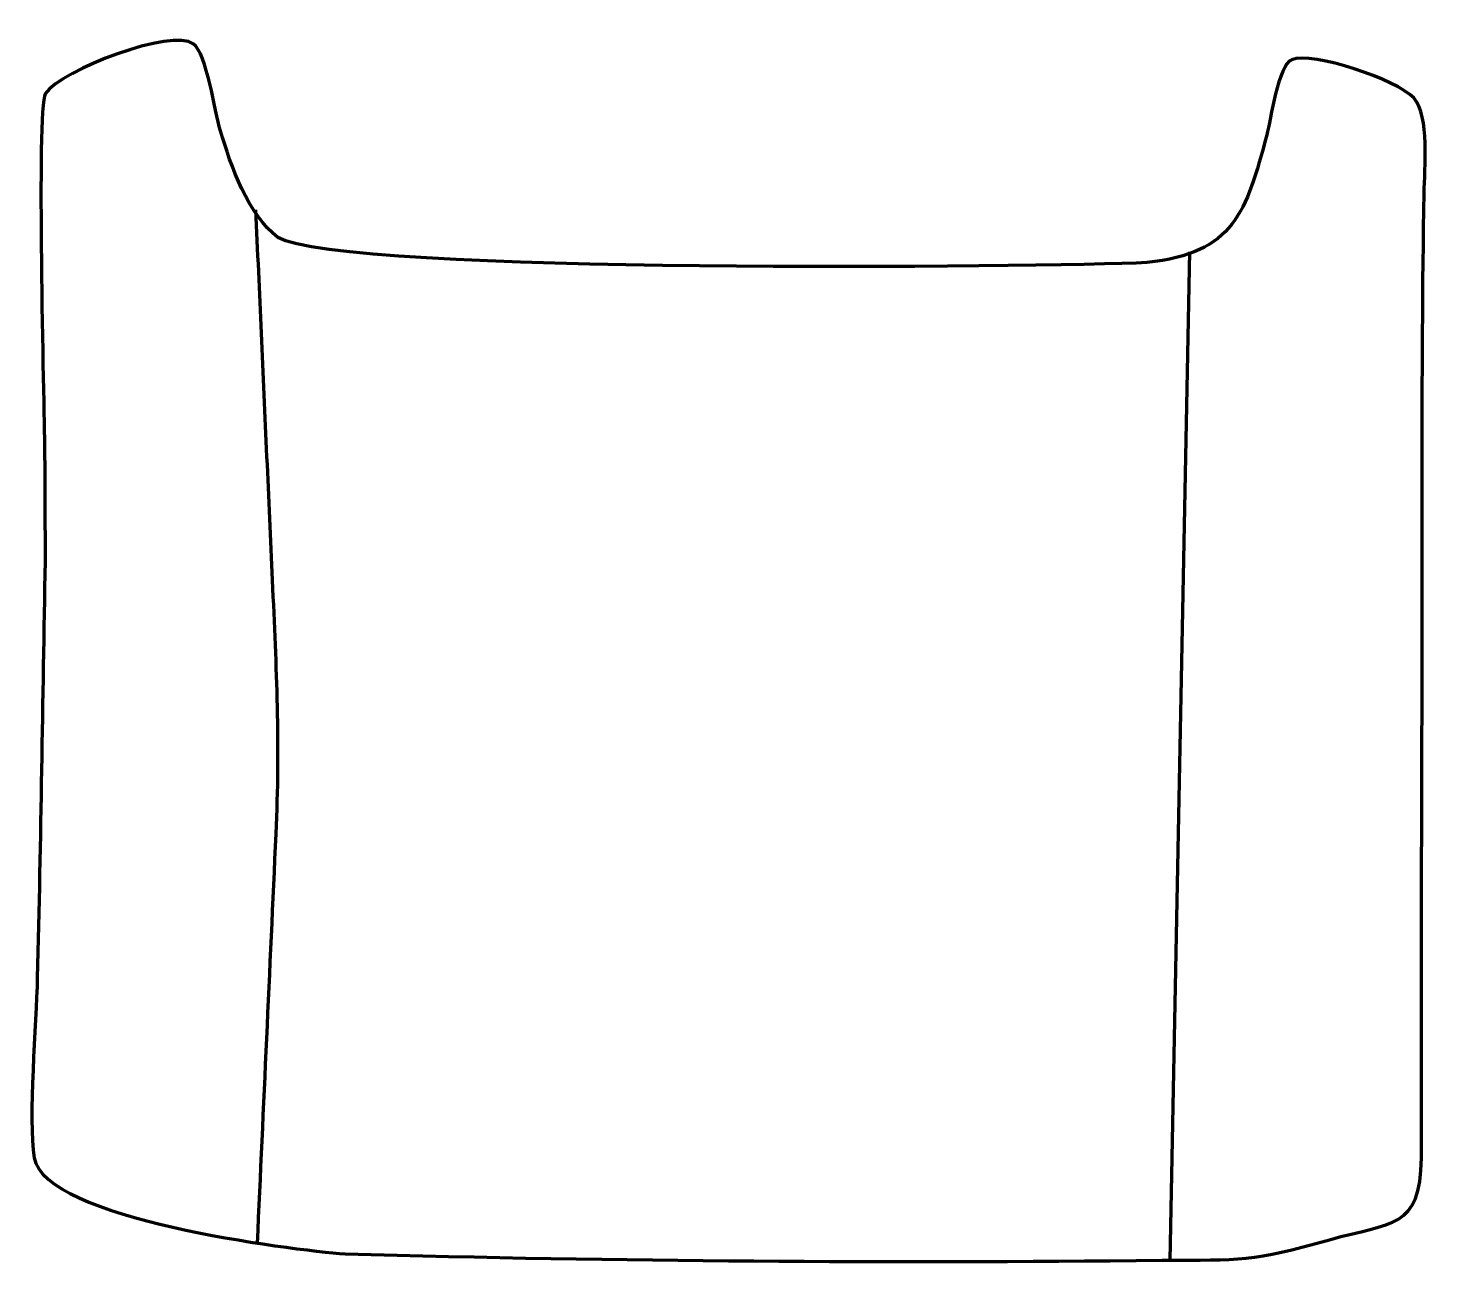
# Model space of a CAD drawing. Header units: millimetres. Extents: x 1019 to 1358, y 240 to 539.
import ezdxf

# ---------------------------------------------------------------- set-up
doc = ezdxf.new("R2010")
doc.units = ezdxf.units.MM
doc.header["$MEASUREMENT"] = 0
doc.layers.add('layer 2', color=7, linetype='Continuous')
doc.layers.add('layer 3', color=7, linetype='Continuous')

msp = doc.modelspace()

# ---------------------------------------------------------------- linework, layer by layer
at = {"layer": 'layer 2', "color": 142, "lineweight": 158}
msp.add_open_spline([(1074.1769, 494.7064), (1074.6229, 484.7566), (1075.0689, 474.8068), (1075.5149, 464.857), (1075.5149, 464.857), (1076.4069, 444.9575), (1077.2989, 425.0579), (1078.1909, 405.1583), (1078.1909, 405.1583), (1079.1965, 383.6627), (1080.0552, 365.5316), (1079.0588, 343.8737), (1079.0588, 343.8737), (1077.5415, 310.8906), (1076.0494, 277.9059), (1074.5516, 244.9219)], degree=3, knots=[0, 0, 0, 0, 0.2, 0.2, 0.2, 0.2, 0.4, 0.4, 0.4, 0.4, 0.6, 0.6, 0.6, 0.6, 1, 1, 1, 1], dxfattribs=at)
msp.add_open_spline([(1299.8674, 484.5199), (1299.8674, 484.5199), (1295.1716, 240.7858), (1295.1716, 240.7858)], degree=3, dxfattribs=at)
at = {"layer": 'layer 3', "color": 242, "lineweight": 158}
msp.add_open_spline([(1023.3137, 409.643), (1023.2702, 418.6406), (1023.2266, 427.6383), (1023.1831, 436.6359), (1023.1831, 436.6359), (1023.0585, 447.8337), (1021.182, 518.5532), (1023.3293, 522.7427), (1023.3293, 522.7427), (1027.3293, 528.6415), (1054.0973, 538.6181), (1059.12, 534.803), (1059.12, 534.803), (1062.413, 532.3019), (1064.2539, 518.5786), (1065.6789, 513.8076), (1065.6789, 513.8076), (1068.2185, 505.3052), (1072.3328, 493.5085), (1079.5654, 487.9929), (1079.5654, 487.9929), (1094.7696, 478.9382), (1266.0034, 480.7618), (1289.6089, 481.9246), (1289.6089, 481.9246), (1310.7506, 484.2262), (1313.5159, 494.0547), (1318.6108, 512.8169), (1318.6108, 512.8169), (1319.4792, 516.3961), (1321.3493, 529.643), (1324.6189, 530.9663), (1324.6189, 530.9663), (1329.578, 532.9733), (1350.11, 526.1643), (1354.0839, 521.7233), (1354.0839, 521.7233), (1358.0217, 517.3226), (1356.7163, 504.6193), (1356.6169, 498.7317), (1356.6169, 498.7317), (1355.8604, 453.9269), (1356.2159, 408.5815), (1356.0832, 363.7155), (1356.0832, 363.7155), (1355.9863, 330.9785), (1355.9121, 298.2427), (1355.9877, 265.5056), (1355.9877, 265.5056), (1355.6557, 248.0933), (1348.8198, 250.0783), (1333.7423, 245.7425), (1333.7423, 245.7425), (1314.9544, 240.3397), (1312.277, 240.9508), (1293.2722, 240.7697), (1293.2722, 240.7697), (1226.2601, 240.1223), (1162.8733, 240.4511), (1095.8333, 242.3439), (1095.8333, 242.3439), (1082.5553, 243.2238), (1022.9816, 250.9252), (1020.6721, 265.5422), (1020.6721, 265.5422), (1019.1799, 274.9866), (1021.147, 298.096), (1021.4246, 309.0169), (1021.4246, 309.0169), (1022.2763, 342.5247), (1022.6346, 376.1192), (1023.3137, 409.643)], degree=3, knots=[0, 0, 0, 0, 0.05263158, 0.05263158, 0.05263158, 0.05263158, 0.10526316, 0.10526316, 0.10526316, 0.10526316, 0.15789474, 0.15789474, 0.15789474, 0.15789474, 0.21052632, 0.21052632, 0.21052632, 0.21052632, 0.26315789, 0.26315789, 0.26315789, 0.26315789, 0.31578947, 0.31578947, 0.31578947, 0.31578947, 0.36842105, 0.36842105, 0.36842105, 0.36842105, 0.42105263, 0.42105263, 0.42105263, 0.42105263, 0.47368421, 0.47368421, 0.47368421, 0.47368421, 0.52631579, 0.52631579, 0.52631579, 0.52631579, 0.57894737, 0.57894737, 0.57894737, 0.57894737, 0.63157895, 0.63157895, 0.63157895, 0.63157895, 0.68421053, 0.68421053, 0.68421053, 0.68421053, 0.73684211, 0.73684211, 0.73684211, 0.73684211, 0.78947368, 0.78947368, 0.78947368, 0.78947368, 0.84210526, 0.84210526, 0.84210526, 0.84210526, 0.89473684, 0.89473684, 0.89473684, 0.89473684, 1, 1, 1, 1], dxfattribs=at)

doc.saveas('drawing.dxf')
